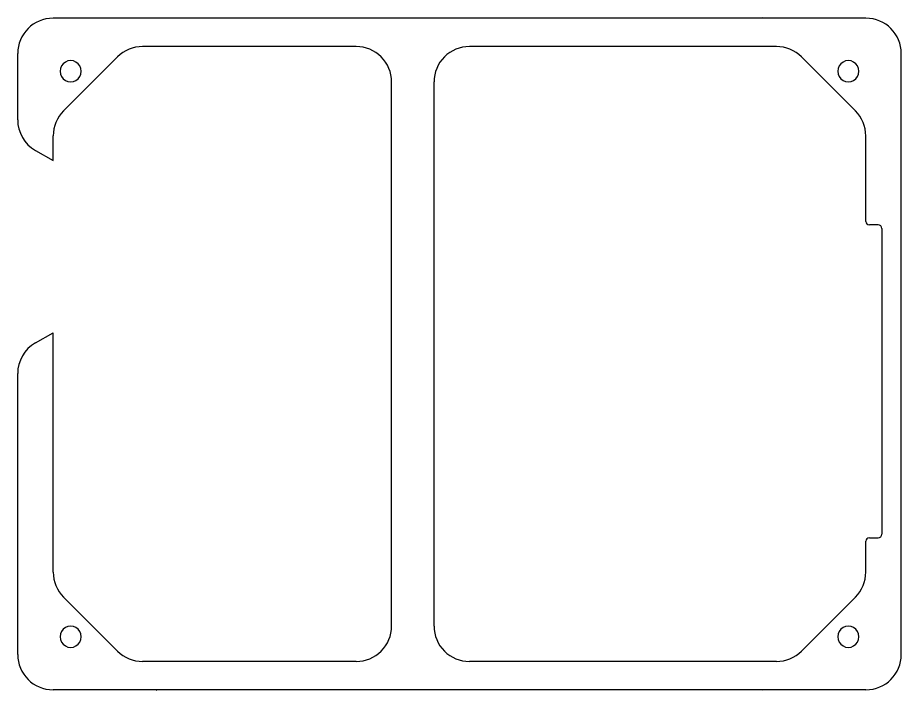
# Model space of a CAD drawing. Extents: x 224 to 350, y 17 to 279.
# Drawn here: x 224.9 to 349.9, y 184.2 to 279.4 of the extents above; entities that cross this region are included whole.
import ezdxf

# ---------------------------------------------------------------- set-up
doc = ezdxf.new("R2010")
doc.units = 0
doc.layers.add('For_Cutting', color=7, linetype='CONTINUOUS')

msp = doc.modelspace()

# ---------------------------------------------------------------- linework, layer by layer
at = {"layer": 'For_Cutting', "color": 5}
for points in [[(344.86613, 279.309346), (229.86612, 279.309346)], [(330.26673, 279.309346), (330.18473, 279.391046)], [(272.75912, 275.309346), (242.53662, 275.309346)], [(332.19563, 275.309346), (288.75922, 275.309346)], [(224.86612, 264.949771), (224.86612, 274.309356)], [(231.35432, 266.198101), (239.00112, 273.844876)], [(343.37793, 266.198101), (335.73113, 273.844876)], [(349.86613, 189.30934), (349.86613, 274.309356)], [(277.75922, 193.30936), (277.75922, 270.309351)], [(283.75912, 193.30936), (283.75912, 270.309351)], [(229.88982, 259.162561), (229.88982, 262.662581)], [(344.84243, 250.575511), (344.84243, 262.662581)], [(227.36612, 260.619651), (229.88982, 259.162561)], [(346.60243, 250.075501), (345.34243, 250.075501)], [(347.10243, 249.575521), (347.10243, 206.310239)], [(227.36612, 233.368231), (229.88982, 234.825291)], [(229.88982, 200.956139), (229.88982, 234.825291)], [(224.86612, 189.30934), (224.86612, 229.038081)], [(344.84243, 200.956139), (344.84243, 205.310249)], [(345.34243, 205.810259), (346.60243, 205.810259)], [(231.35432, 197.420589), (239.00112, 189.77381)], [(343.37793, 197.420589), (335.73113, 189.77381)], [(272.75912, 188.30934), (242.53662, 188.30934)], [(332.19563, 188.30934), (288.75922, 188.30934)], [(344.86613, 184.30935), (229.86612, 184.30935)], [(244.46562, 184.30935), (244.54762, 184.22765)], [(330.26673, 184.30935), (330.18473, 184.22765)]]:
    msp.add_lwpolyline(points, dxfattribs=at)
at = {"layer": 'For_Cutting', "color": 1}
for points in [[(233.86612, 271.809361)], [(343.86613, 271.809361)], [(233.86612, 191.80936)], [(343.86613, 191.80936)]]:
    msp.add_lwpolyline(points, close=True, dxfattribs=at)
at = {"layer": 'For_Cutting', "color": 5}
for points in [[(229.86612, 279.309346), (227.1047, 279.309346), (224.866126, 277.070776), (224.86612, 274.309356)], [(349.86613, 274.309356), (349.866124, 277.070776), (347.62755, 279.309346), (344.86613, 279.309346)], [(242.53662, 275.309346), (241.210549, 275.309336), (239.938793, 274.782551), (239.00112, 273.844876)], [(276.294717, 273.844917), (275.357013, 274.782601), (274.085219, 275.309372), (272.75912, 275.309346)], [(288.75922, 275.309346), (287.433121, 275.309372), (286.161327, 274.782601), (285.223623, 273.844917)], [(335.73113, 273.844876), (334.793457, 274.782551), (333.521701, 275.309336), (332.19563, 275.309346)], [(277.75922, 270.309351), (277.759219, 271.63545), (277.23242, 272.907233), (276.294717, 273.844917)], [(285.223623, 273.844917), (284.28592, 272.907233), (283.759121, 271.63545), (283.75912, 270.309351)], [(231.35432, 266.198101), (230.416629, 265.260428), (229.889833, 263.988663), (229.88982, 262.662581)], [(344.84243, 262.662581), (344.842417, 263.988663), (344.315621, 265.260428), (343.37793, 266.198101)], [(224.86612, 264.949771), (224.866123, 263.163446), (225.819117, 261.512814), (227.36612, 260.619651)], [(344.84243, 250.575511), (344.842427, 250.442901), (344.895105, 250.315722), (344.988873, 250.221951)], [(344.988873, 250.221951), (345.082642, 250.128181), (345.20982, 250.075501), (345.34243, 250.075501)], [(347.10243, 249.575521), (347.102419, 249.851656), (346.878565, 250.075501), (346.60243, 250.075501)], [(227.36612, 233.368231), (225.819108, 232.475063), (224.866112, 230.824417), (224.86612, 229.038081)], [(346.60243, 205.810259), (346.878565, 205.810259), (347.102419, 206.034104), (347.10243, 206.310239)], [(344.988873, 205.663809), (344.895105, 205.570038), (344.842427, 205.442859), (344.84243, 205.310249)], [(345.34243, 205.810259), (345.20982, 205.810259), (345.082642, 205.757579), (344.988873, 205.663809)], [(229.88982, 200.956139), (229.889825, 199.630046), (230.416622, 198.358269), (231.35432, 197.420589)], [(343.37793, 197.420589), (344.315628, 198.358269), (344.842425, 199.630046), (344.84243, 200.956139)], [(276.294726, 189.773778), (277.23243, 190.711467), (277.759225, 191.983257), (277.75922, 193.30936)], [(283.75912, 193.30936), (283.759115, 191.983257), (284.28591, 190.711467), (285.223614, 189.773778)], [(224.86612, 189.30934), (224.866126, 186.54792), (227.1047, 184.30935), (229.86612, 184.30935)], [(239.00112, 189.77381), (239.938793, 188.836135), (241.210549, 188.30935), (242.53662, 188.30934)], [(272.75912, 188.30934), (274.085223, 188.309314), (275.357022, 188.836089), (276.294726, 189.773778)], [(285.223614, 189.773778), (286.161318, 188.836089), (287.433117, 188.309314), (288.75922, 188.30934)], [(332.19563, 188.30934), (333.521701, 188.30935), (334.793457, 188.836135), (335.73113, 189.77381)], [(344.86613, 184.30935), (347.62755, 184.30935), (349.866124, 186.54792), (349.86613, 189.30934)]]:
    msp.add_open_spline(points, degree=3, dxfattribs=at)
at = {"layer": 'For_Cutting', "color": 1}
for points in [[(231.615361, 273.11059), (231.150873, 272.842056), (230.86518, 272.345885), (230.86612, 271.809361)], [(233.116879, 273.11059), (232.652392, 273.379123), (232.079848, 273.379123), (231.615361, 273.11059)], [(233.86612, 271.809361), (233.86706, 272.345885), (233.581367, 272.842056), (233.116879, 273.11059)], [(341.615371, 273.11059), (341.150883, 272.842056), (340.86519, 272.345885), (340.86613, 271.809361)], [(343.116889, 273.11059), (342.652402, 273.379123), (342.079858, 273.379123), (341.615371, 273.11059)], [(343.86613, 271.809361), (343.86707, 272.345885), (343.581377, 272.842056), (343.116889, 273.11059)], [(230.86612, 271.809361), (230.86518, 271.272837), (231.150873, 270.776666), (231.615361, 270.508132)], [(233.116879, 270.508132), (233.581367, 270.776666), (233.86706, 271.272837), (233.86612, 271.809361)], [(340.86613, 271.809361), (340.86519, 271.272837), (341.150883, 270.776666), (341.615371, 270.508132)], [(343.116889, 270.508132), (343.581377, 270.776666), (343.86707, 271.272837), (343.86613, 271.809361)], [(231.615361, 270.508132), (232.079848, 270.239599), (232.652392, 270.239599), (233.116879, 270.508132)], [(341.615371, 270.508132), (342.079858, 270.239599), (342.652402, 270.239599), (343.116889, 270.508132)], [(231.615361, 193.110589), (231.150873, 192.842055), (230.86518, 192.345884), (230.86612, 191.80936)], [(233.116879, 193.110589), (232.652392, 193.379122), (232.079848, 193.379122), (231.615361, 193.110589)], [(233.86612, 191.80936), (233.86706, 192.345884), (233.581367, 192.842055), (233.116879, 193.110589)], [(341.615371, 193.110589), (341.150883, 192.842055), (340.86519, 192.345884), (340.86613, 191.80936)], [(343.116889, 193.110589), (342.652402, 193.379122), (342.079858, 193.379122), (341.615371, 193.110589)], [(343.86613, 191.80936), (343.86707, 192.345884), (343.581377, 192.842055), (343.116889, 193.110589)], [(230.86612, 191.80936), (230.86518, 191.272836), (231.150873, 190.776665), (231.615361, 190.508131)], [(233.116879, 190.508131), (233.581367, 190.776665), (233.86706, 191.272836), (233.86612, 191.80936)], [(340.86613, 191.80936), (340.86519, 191.272836), (341.150883, 190.776665), (341.615371, 190.508131)], [(343.116889, 190.508131), (343.581377, 190.776665), (343.86707, 191.272836), (343.86613, 191.80936)], [(231.615361, 190.508131), (232.079848, 190.239598), (232.652392, 190.239598), (233.116879, 190.508131)], [(341.615371, 190.508131), (342.079858, 190.239598), (342.652402, 190.239598), (343.116889, 190.508131)]]:
    msp.add_open_spline(points, degree=3, dxfattribs=at)

doc.saveas('drawing.dxf')
